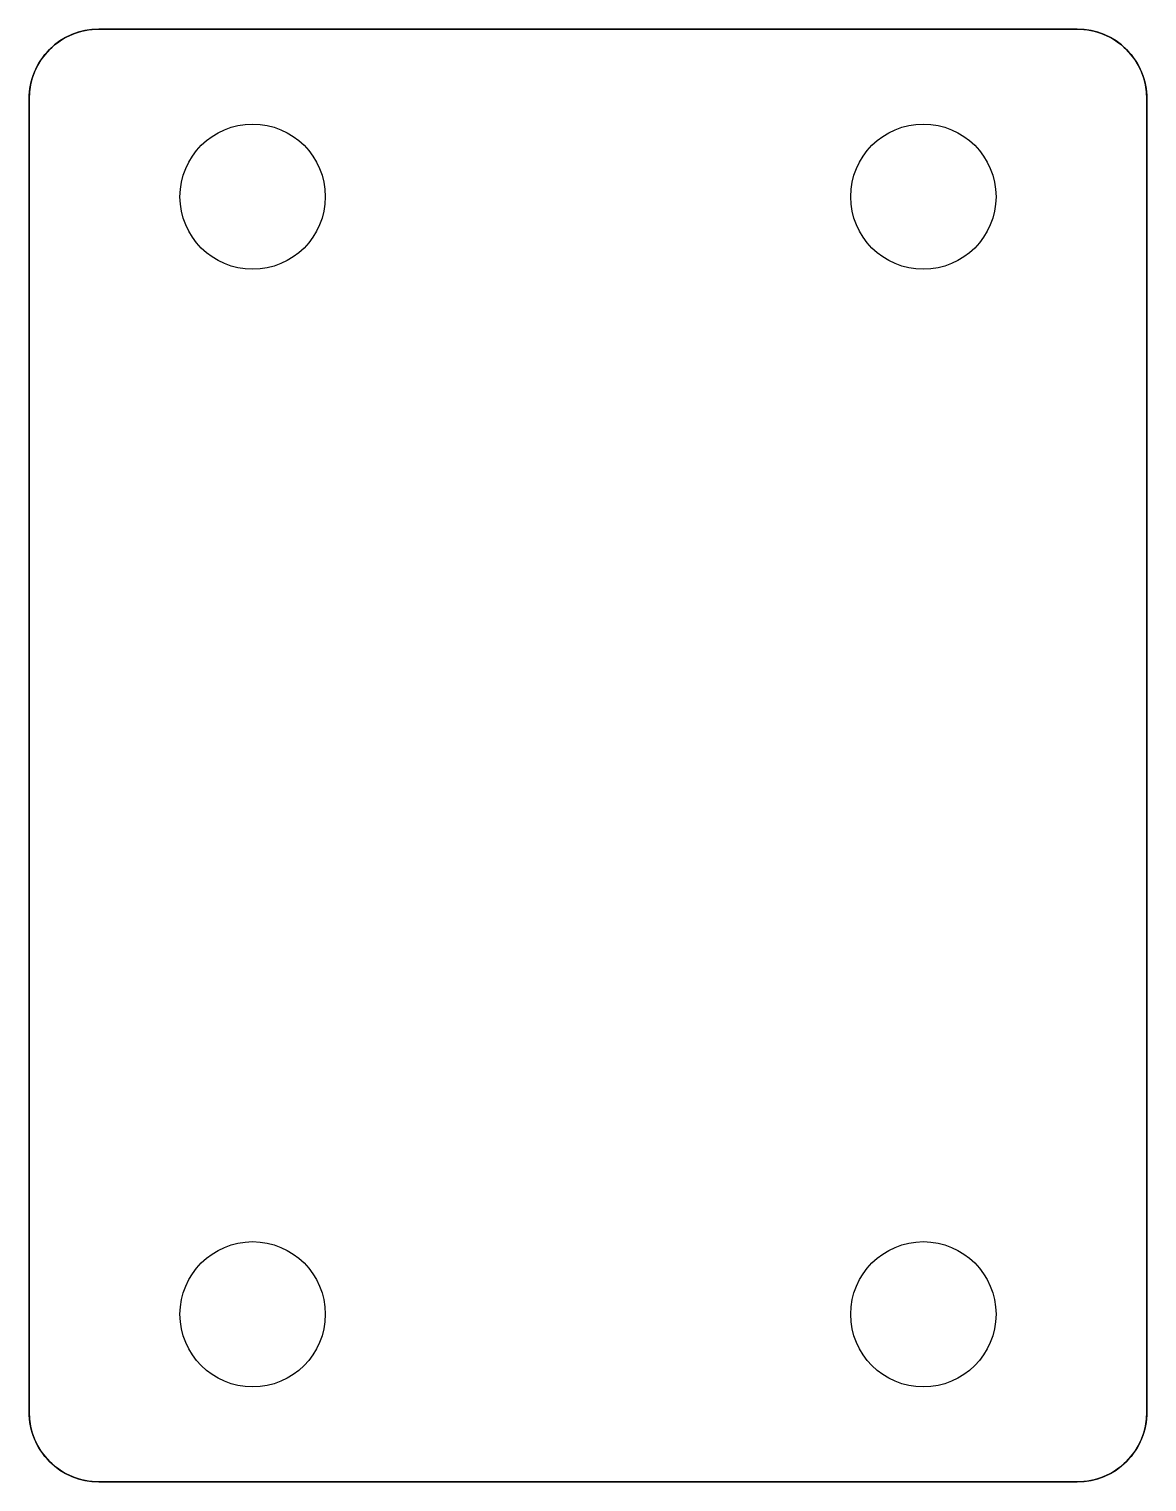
# Model space of a CAD drawing. Header units: millimetres. Extents: x -369.6 to -329.6, y 636.7 to 688.7.
import ezdxf

# ---------------------------------------------------------------- set-up
doc = ezdxf.new("R2010")
doc.units = ezdxf.units.MM
doc.layers.get('0').update_dxf_attribs({"linetype": 'CONTINUOUS'})

msp = doc.modelspace()

# ---------------------------------------------------------------- linework, layer by layer
for p, q in [((-332.088, 688.738, 0), (-367.088, 688.738, 0)), ((-369.588, 686.238, 0), (-369.588, 639.238, 0)), ((-329.588, 639.238, 0), (-329.588, 686.238, 0)), ((-367.088, 636.738, 0), (-332.088, 636.738, 0))]:
    msp.add_line(p, q)
msp.add_lwpolyline([(-367.088, 636.738, -0.414214), (-369.588, 639.238), (-369.588, 686.238, -0.414214), (-367.088, 688.738), (-332.088, 688.738, -0.414214), (-329.588, 686.238), (-329.588, 639.238, -0.414214), (-332.088, 636.738)], format="xyb", close=True)
for centre in [(-361.588, 682.738, 0), (-361.588, 682.738), (-337.588, 682.738, 0), (-337.588, 682.738), (-361.588, 642.738, 0), (-361.588, 642.738), (-337.588, 642.738, 0), (-337.588, 642.738)]:
    msp.add_circle(centre, 2.6)
for centre, start, end in [((-367.088, 686.238, 0), 90, 180), ((-332.088, 686.238, 0), 0, 90), ((-367.088, 639.238, 0), 180, 270), ((-332.088, 639.238, 0), -90, 0)]:
    msp.add_arc(centre, 2.5, start, end)

doc.saveas('drawing.dxf')
